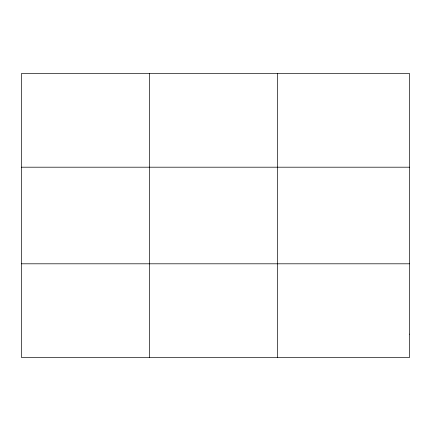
<?xml version="1.0" encoding="UTF-8"?>
<svg xmlns="http://www.w3.org/2000/svg" width="431" height="431" viewBox="0 0 431 431"><rect width="100%" height="100%" fill="white"/><g stroke="black" fill="none" stroke-linecap="round" stroke-linejoin="round"><path stroke-width="0.65" d="M149.557 357.574L149.557 73.426M277.564 357.574L277.564 73.426M21.55 167.196L409.45 167.196M21.55 263.804L409.45 263.804M409.45 334.127L409.45 357.574L21.55 357.574L21.55 73.426L409.45 73.426L409.45 334.127"/></g></svg>
